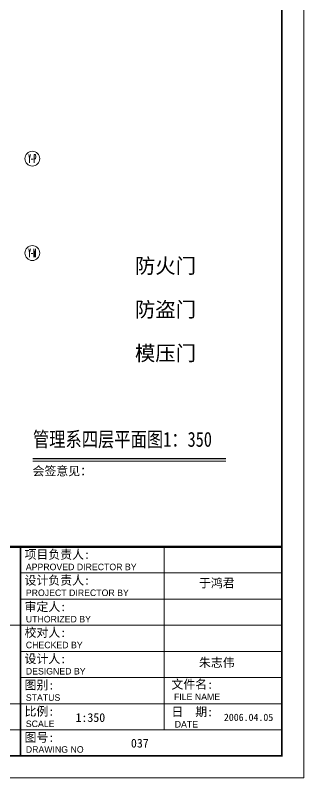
# Model space of a CAD drawing. Extents: x 2719331 to 3465925, y -270324 to -167476.
# Drawn here: x 3288683 to 3311879, y -269418 to -208078 of the extents above; entities that cross this region are included whole.
import ezdxf
from ezdxf.enums import TextEntityAlignment as Align

# ---------------------------------------------------------------- set-up
doc = ezdxf.new("R2010")
doc.units = 0
doc.header["$LTSCALE"] = 1500
doc.header["$MEASUREMENT"] = 0
doc.layers.get('0').update_dxf_attribs({"linetype": 'CONTINUOUS', "lineweight": 0})
for name, color, linetype, lineweight in [('AXIS', 7, 'CONTINUOUS', 5), ('AXIS_TEXT', 7, 'CONTINUOUS', 5), ('PUB_TEXT', 7, 'CONTINUOUS', 5)]:
    doc.layers.add(name, color=color, linetype=linetype, lineweight=lineweight)
doc.styles.add('COMPLEX', font='COMPLEX')
doc.styles.add('ST', font='SimSun.ttf')
doc.styles.get("Standard").update_dxf_attribs({"font": 'SIMHEI.TTF', "height": 1.2})

# ---------------------------------------------------------------- blocks, each defined once
blk = doc.blocks.new('_AXISO')
blk.add_circle((0, 0), 0.5)
at = {"layer": 'AXIS_TEXT', "style": 'COMPLEX', "width": 1.041667}
blk.add_attdef('A', text='', height=0.56, dxfattribs=at).set_placement((-0.25, -0.28), (0.25, -0.28), align=Align.FIT)

msp = doc.modelspace()

# ---------------------------------------------------------------- linework, layer by layer
at = {"layer": 'AXIS', "color": 250}
for p, q in [((3300661.5, -250838.2), (3300661.5, -265561.9)), ((3289097.4, -252941.6), (3310125.7, -252941.6)), ((3289097.4, -255044.9), (3310125.7, -255044.9)), ((3268069.1, -257148.3), (3289097.4, -257148.3)), ((3289097.4, -257148.3), (3310125.7, -257148.3)), ((3289097.4, -259251.7), (3310125.7, -259251.7)), ((3289097.4, -261355.1), (3310125.7, -261355.1)), ((3268069.1, -263458.5), (3289097.4, -263458.5)), ((3289097.4, -263458.5), (3310125.7, -263458.5)), ((3268069.1, -265561.9), (3289097.4, -265561.9)), ((3289097.4, -265561.9), (3310125.7, -265561.9))]:
    msp.add_line(p, q, dxfattribs=at)
msp.add_lwpolyline([(3175158, -168104.7), (3175158, -269418.1), (3311878.5, -269418.1), (3311878.5, -168104.7)], close=True, dxfattribs=at)
at = {"layer": 'AXIS', "color": 0, "const_width": 140.2}
msp.add_lwpolyline([(3176910.8, -169857.5), (3176910.8, -267665.3), (3310125.7, -267665.3), (3310125.7, -169857.5)], close=True, dxfattribs=at)
at = {"layer": 'AXIS', "color": 0}
for points, const_width in [([(3176910.8, -250838.2), (3310125.7, -250838.2)], 175.3), ([(3289097.4, -267665.3), (3289097.4, -250838.2)], 140.2)]:
    msp.add_lwpolyline(points, dxfattribs=dict(at, const_width=const_width))
at = {"layer": 'PUB_TEXT'}
msp.add_line((3290084.6, -243944.5), (3305624.1, -243944.5), dxfattribs=at)
at = {"layer": 'PUB_TEXT', "const_width": 100}
msp.add_lwpolyline([(3290084.6, -243744.5), (3305624.1, -243744.5)], dxfattribs=at)

# ---------------------------------------------------------------- block references
at = {"layer": 'AXIS', "lineweight": 0}
ref = msp.add_blockref('_AXISO', (3290055.5, -219613.5), dxfattribs=dict(at, xscale=1200, yscale=1200, zscale=1200))
ref.add_attrib('A', 'Y-P', dxfattribs={"layer": 'AXIS_TEXT', "height": 672, "style": 'COMPLEX', "width": 0.292969}).set_placement((3289755.5, -219949.5), (3290355.5, -219949.5), align=Align.FIT)
ref = msp.add_blockref('_AXISO', (3290055.5, -227208), dxfattribs=dict(at, xscale=1200, yscale=1200, zscale=1200))
ref.add_attrib('A', 'Y-M', dxfattribs={"layer": 'AXIS_TEXT', "height": 672, "style": 'COMPLEX', "width": 0.275735}).set_placement((3289755.5, -227544), (3290355.5, -227544), align=Align.FIT)

# ---------------------------------------------------------------- texts
at = {"layer": 'AXIS', "color": 250, "attachment_point": 1}
for s, insert, char_height, width in [('{\\fSimHei|b0|i0|c134|p2;\\C5;防火门}', (3298305.3, -227634.8), 1200, 8327.344), ('{\\fSimHei|b0|i0|c134|p2;\\C5;防盗门}', (3298305.3, -231148.9), 1200, 8327.344), ('{\\fSimHei|b0|i0|c134|p2;\\C5;模压门}', (3298305.3, -234663), 1200, 8327.344), ('{\\fSimHei|b0|i0|c134|p2;\\C5;会签意见：}', (3290073.8, -244395.6), 701.131, 6476.823), ('{\\fSimHei|b0|i0|c134|p2;\\C5;项目负责人:}', (3289430.1, -251109.6), 701.131, 6476.823), ('\\fￋￎￌ￥|b0|i0|c134|p2;\\C5;APPROVED DIRECTOR BY', (3289531.7, -252197), 525.848, 10946.369), ('{\\fSimHei|b0|i0|c134|p2;\\C5;设计负责人:}', (3289430.1, -253187.3), 701.131, 6476.823), ('{\\fSimHei|b0|i0|c134|p2;\\C5;于鸿君}', (3303452.9, -253408.8), 701.131, 6476.823), ('\\fￋￎￌ￥|b0|i0|c134|p2;\\C5;PROJECT DIRECTOR BY', (3289531.7, -254274.6), 525.848, 10946.369), ('{\\fSimHei|b0|i0|c134|p2;\\C5;审定人:}', (3289430.1, -255309.6), 701.131, 6476.823), ('\\fￋￎￌ￥|b0|i0|c134|p2;\\C5;UTHORIZED BY', (3289531.7, -256397), 525.848, 10946.369), ('{\\fSimHei|b0|i0|c134|p2;\\C5;校对人:}', (3289430.1, -257388.8), 701.131, 6476.823), ('\\fￋￎￌ￥|b0|i0|c134|p2;\\C5;CHECKED BY', (3289531.7, -258476.2), 525.848, 10946.369), ('{\\fSimHei|b0|i0|c134|p2;\\C5;设计人:}', (3289430.1, -259499.4), 701.131, 6476.823), ('{\\fSimHei|b0|i0|c134|p2;\\C5;朱志伟}', (3303452.9, -259804.6), 701.131, 6476.823), ('\\fￋￎￌ￥|b0|i0|c134|p2;\\C5;DESIGNED BY', (3289531.7, -260586.8), 525.848, 10946.369), ('{\\fSimHei|b0|i0|c134|p2;\\C5;图别:}', (3289430.1, -261617.1), 701.131, 6476.823), ('{\\fSimHei|b0|i0|c134|p2;\\C5;文件名:}', (3301244.1, -261556.7), 701.131, 6476.823), ('\\fￋￎￌ￥|b0|i0|c134|p2;\\C5;STATUS', (3289531.7, -262704.5), 525.848, 10946.369), ('\\fￋￎￌ￥|b0|i0|c134|p2;\\C5;FILE NAME', (3301446.4, -262644.1), 525.848, 10946.369), ('{\\fSimHei|b0|i0|c134|p2;\\C5;比例:}', (3289430.1, -263728.8), 701.131, 6476.823), ('{\\fSimHei|b0|i0|c134|p2;\\C5;日  期:}', (3301244.1, -263766.7), 701.131, 6476.823), ('{\\C5;1:350}', (3293530, -264225.3), 701.131, 6476.823), ('{\\C5;2006.04.05}', (3305457.8, -264265.1), 583.333, 6476.823), ('\\fￋￎￌ￥|b0|i0|c134|p2;\\C5;SCALE', (3289531.7, -264816.2), 525.848, 10946.369), ('\\fￋￎￌ￥|b0|i0|c134|p2;\\C5;DATE', (3301506.8, -264854.1), 525.848, 10946.369), ('{\\fSimHei|b0|i0|c134|p2;\\C5;图号:}', (3289430.1, -265828.8), 701.131, 6476.823), ('{\\C5;037}', (3297983.1, -266288.1), 701.13, 6476.823), ('\\fￋￎￌ￥|b0|i0|c134|p2;\\C5;DRAWING NO', (3289531.7, -266879.3), 525.848, 10946.369)]:
    msp.add_mtext(s, dxfattribs=dict(at, insert=insert, char_height=char_height, width=width))
at = {"layer": 'PUB_TEXT', "style": 'ST', "width": 0.8}
msp.add_text('管理系四层平面图1：350', height=1200, dxfattribs=at).set_placement((3290099.7, -242792.2))

doc.saveas('drawing.dxf')
